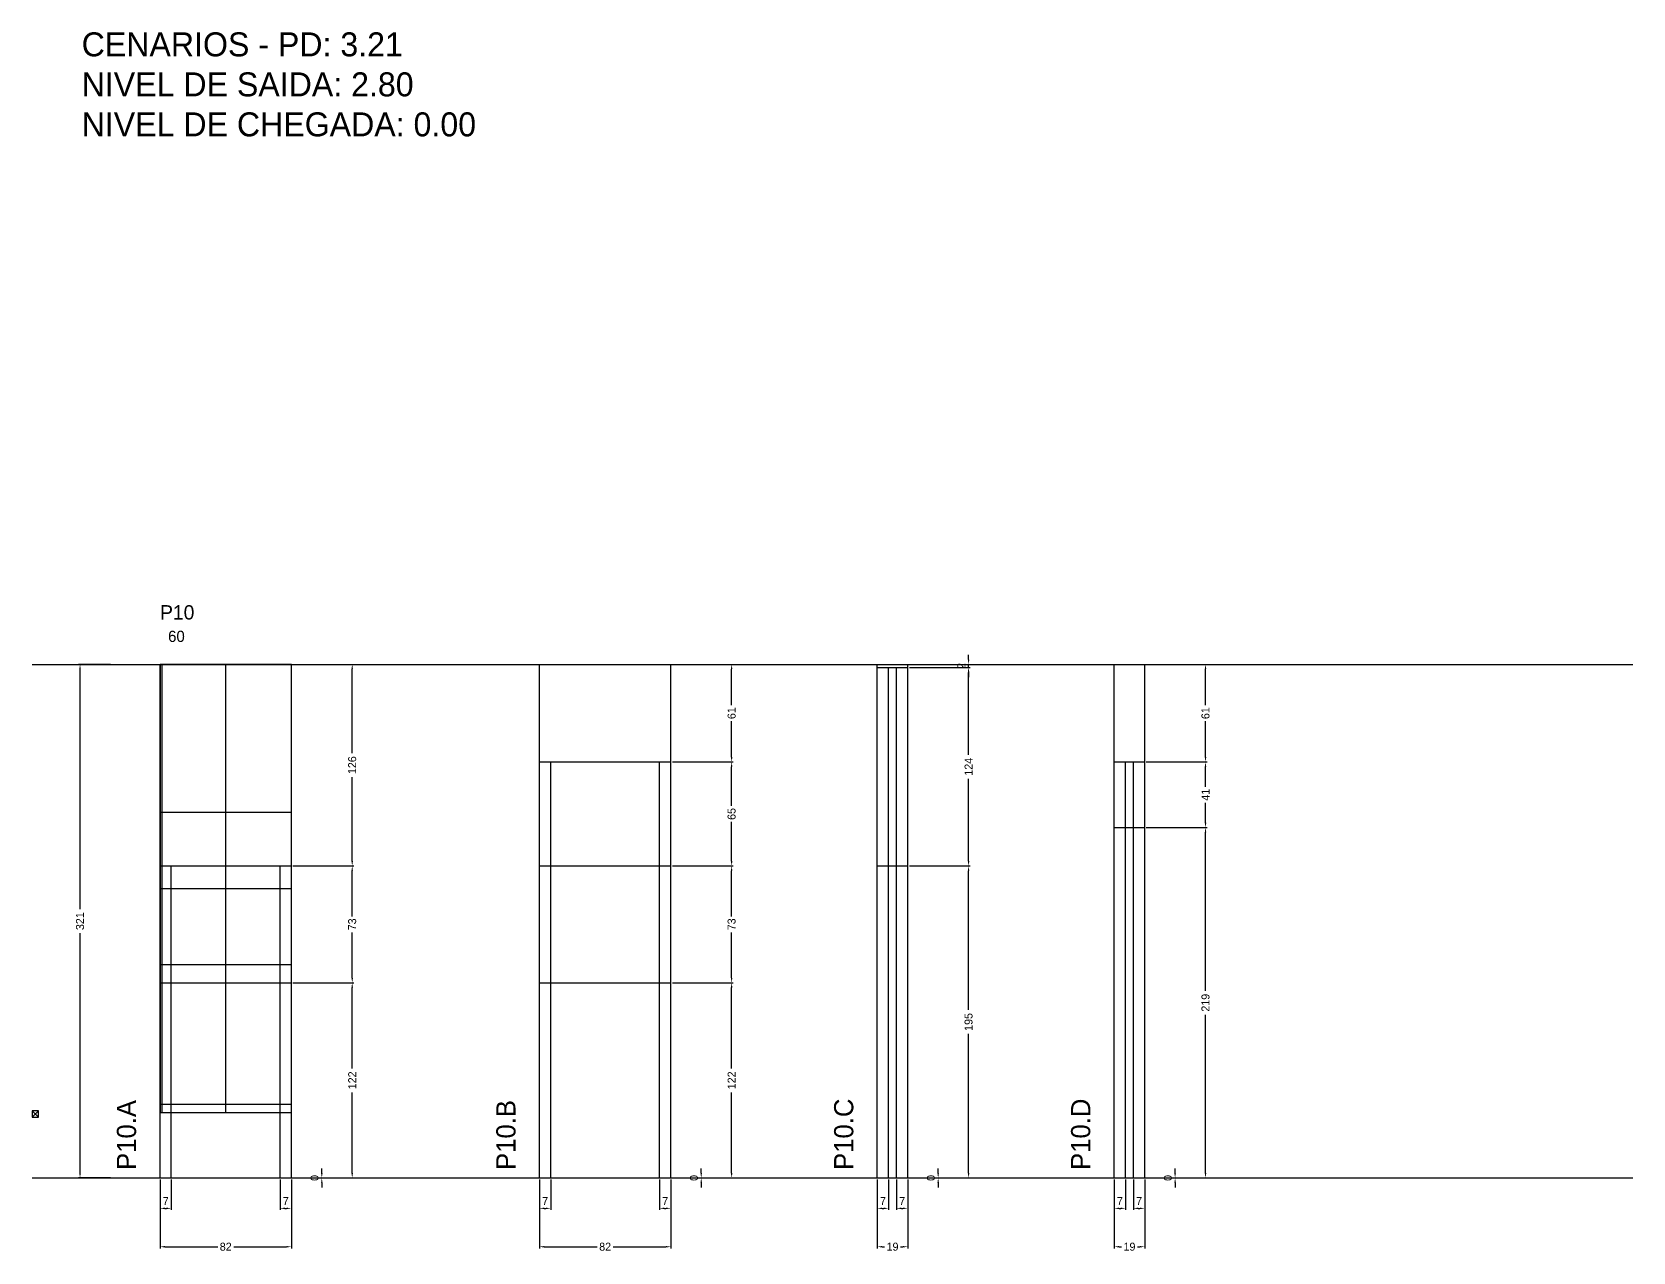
# Model space of a CAD drawing. Header units: centimetres. Extents: x -8500 to 4257, y -467 to 295.
# Drawn here: x -7000 to -6000, y -467 to 295 of the extents above; entities that cross this region are included whole.
import ezdxf

# ---------------------------------------------------------------- set-up
doc = ezdxf.new("R2010")
doc.units = ezdxf.units.CM
doc.linetypes.add('DASHED', pattern=[2, -2])
for name, color, linetype in [('CHAPA', 140, 'Continuous'), ('COTA', 241, 'Continuous'), ('Madeira', 30, 'Continuous'), ('MEIO_PONT', 160, 'Continuous'), ('NOMENCLATURA', 7, 'Continuous'), ('Nível', 160, 'Continuous'), ('Painéis', 200, 'Continuous'), ('Perfil Metálico', 150, 'Continuous'), ('SARR_2.2x7', 40, 'Continuous'), ('SARRAFO DE PRESSAO', 200, 'Continuous'), ('texto', 7, 'Continuous'), ('TEXTO_GERAL', 7, 'Continuous')]:
    doc.layers.add(name, color=color, linetype=linetype)
doc.dimstyles.new('PAINEL-NOVA', dxfattribs={"dimtxt": 5, "dimasz": 3, "dimexe": 1, "dimexo": 1, "dimgap": 1, "dimtad": 1, "dimcen": 2.5, "dimazin": 3, "dimtfac": 1, "dimtmove": 0, "dimatfit": 3})

# ---------------------------------------------------------------- blocks, each defined once
blk = doc.blocks.new('_CLOSEDFILLED')
at = {"color": 0, "linetype": 'BYBLOCK'}
blk.add_solid([(-1, 0.16), (0, 0), (-1, -0.16)], dxfattribs=at)
blk = doc.blocks.new('*D1')
for p, q in [((-6951, -100), (-6971, -100)), ((-6970, -253), (-6970, -103)), ((-6970, -418), (-6970, -268)), ((-6951, -421), (-6971, -421))]:
    blk.add_line(p, q)
at = {"layer": 'Defpoints'}
for p in [(-6950, -100), (-6970, -421), (-6950, -421)]:
    blk.add_point(p, dxfattribs=at)
at = {"layer": 'COTA', "xscale": 3, "yscale": 3}
for p, rotation in [((-6970, -100), 90), ((-6970, -421), 270)]:
    blk.add_blockref('_CLOSEDFILLED', p, dxfattribs=dict(at, rotation=rotation))
at = {"layer": 'COTA', "insert": (-6970, -260.5), "char_height": 5, "attachment_point": 5, "rotation": 90}
blk.add_mtext('321', dxfattribs=at)
blk = doc.blocks.new('MULDURA')
at = {"layer": 'Paineis'}
for p, q in [((0, 0), (4, 4)), ((4, 0), (0, 4))]:
    blk.add_line(p, q, dxfattribs=at)
blk.add_lwpolyline([(0, 0), (4, 0), (4, 4), (0, 4)], close=True, dxfattribs=at)
blk = doc.blocks.new('*D3')
at = {"color": 4}
for p, q in [((-6837, -299), (-6799, -299)), ((-6800, -352.5), (-6800, -302)), ((-6800, -418), (-6800, -367.5)), ((-6837, -421), (-6799, -421))]:
    blk.add_line(p, q, dxfattribs=at)
at = {"layer": 'Defpoints'}
for p in [(-6838, -299), (-6838, -421), (-6800, -421)]:
    blk.add_point(p, dxfattribs=at)
at = {"layer": 'COTA', "color": 4, "xscale": 3, "yscale": 3}
for p, rotation in [((-6800, -299), 90), ((-6800, -421), 270)]:
    blk.add_blockref('_CLOSEDFILLED', p, dxfattribs=dict(at, rotation=rotation))
at = {"layer": 'COTA', "color": 4, "insert": (-6800, -360), "char_height": 5, "attachment_point": 5, "rotation": 90}
blk.add_mtext('122', dxfattribs=at)
blk = doc.blocks.new('*D4')
at = {"color": 4}
for p, q in [((-6837, -226), (-6799, -226)), ((-6800, -257.5), (-6800, -229)), ((-6800, -296), (-6800, -267.5)), ((-6837, -299), (-6799, -299))]:
    blk.add_line(p, q, dxfattribs=at)
at = {"layer": 'Defpoints'}
for p in [(-6838, -226), (-6838, -299), (-6800, -299)]:
    blk.add_point(p, dxfattribs=at)
at = {"layer": 'COTA', "color": 4, "xscale": 3, "yscale": 3}
for p, rotation in [((-6800, -226), 90), ((-6800, -299), 270)]:
    blk.add_blockref('_CLOSEDFILLED', p, dxfattribs=dict(at, rotation=rotation))
at = {"layer": 'COTA', "color": 4, "insert": (-6800, -262.5), "char_height": 5, "attachment_point": 5, "rotation": 90}
blk.add_mtext('73', dxfattribs=at)
blk = doc.blocks.new('*D5')
at = {"color": 4}
for p, q in [((-6837, -100), (-6799, -100)), ((-6800, -155.5), (-6800, -103)), ((-6800, -223), (-6800, -170.5)), ((-6837, -226), (-6799, -226))]:
    blk.add_line(p, q, dxfattribs=at)
at = {"layer": 'Defpoints'}
for p in [(-6838, -100), (-6838, -226), (-6800, -226)]:
    blk.add_point(p, dxfattribs=at)
at = {"layer": 'COTA', "color": 4, "xscale": 3, "yscale": 3}
for p, rotation in [((-6800, -100), 90), ((-6800, -226), 270)]:
    blk.add_blockref('_CLOSEDFILLED', p, dxfattribs=dict(at, rotation=rotation))
at = {"layer": 'COTA', "color": 4, "insert": (-6800, -163), "char_height": 5, "attachment_point": 5, "rotation": 90}
blk.add_mtext('126', dxfattribs=at)
blk = doc.blocks.new('*D6')
at = {"color": 4}
for p, q in [((-6920, -422), (-6920, -441)), ((-6913, -422), (-6913, -441)), ((-6917, -440), (-6916, -440))]:
    blk.add_line(p, q, dxfattribs=at)
at = {"layer": 'Defpoints'}
for p in [(-6920, -421), (-6913, -421), (-6920, -440)]:
    blk.add_point(p, dxfattribs=at)
at = {"layer": 'COTA', "color": 4, "xscale": 3, "yscale": 3, "rotation": 180}
blk.add_blockref('_CLOSEDFILLED', (-6920, -440), dxfattribs=at)
at = {"layer": 'COTA', "color": 4, "xscale": 3, "yscale": 3}
blk.add_blockref('_CLOSEDFILLED', (-6913, -440), dxfattribs=at)
at = {"layer": 'COTA', "color": 4, "insert": (-6916.5, -435.5), "char_height": 5, "attachment_point": 5}
blk.add_mtext('7', dxfattribs=at)
blk = doc.blocks.new('*D7')
at = {"color": 4}
for p, q in [((-6845, -422), (-6845, -441)), ((-6838, -422), (-6838, -441)), ((-6842, -440), (-6841, -440))]:
    blk.add_line(p, q, dxfattribs=at)
at = {"layer": 'Defpoints'}
for p in [(-6845, -421), (-6838, -421), (-6845, -440)]:
    blk.add_point(p, dxfattribs=at)
at = {"layer": 'COTA', "color": 4, "xscale": 3, "yscale": 3, "rotation": 180}
blk.add_blockref('_CLOSEDFILLED', (-6845, -440), dxfattribs=at)
at = {"layer": 'COTA', "color": 4, "xscale": 3, "yscale": 3}
blk.add_blockref('_CLOSEDFILLED', (-6838, -440), dxfattribs=at)
at = {"layer": 'COTA', "color": 4, "insert": (-6841.5, -435.5), "char_height": 5, "attachment_point": 5}
blk.add_mtext('7', dxfattribs=at)
blk = doc.blocks.new('*D8')
at = {"color": 4}
for p, q in [((-6920, -422), (-6920, -465)), ((-6838, -422), (-6838, -465)), ((-6917, -464), (-6884, -464)), ((-6874, -464), (-6841, -464))]:
    blk.add_line(p, q, dxfattribs=at)
at = {"layer": 'Defpoints'}
for p in [(-6920, -421), (-6838, -421), (-6920, -464)]:
    blk.add_point(p, dxfattribs=at)
at = {"layer": 'COTA', "color": 4, "xscale": 3, "yscale": 3, "rotation": 180}
blk.add_blockref('_CLOSEDFILLED', (-6920, -464), dxfattribs=at)
at = {"layer": 'COTA', "color": 4, "xscale": 3, "yscale": 3}
blk.add_blockref('_CLOSEDFILLED', (-6838, -464), dxfattribs=at)
at = {"layer": 'COTA', "color": 4, "insert": (-6879, -464), "char_height": 5, "attachment_point": 5}
blk.add_mtext('82', dxfattribs=at)
blk = doc.blocks.new('*D10')
at = {"color": 4}
for p, q in [((-6600, -299), (-6562, -299)), ((-6563, -352.5), (-6563, -302)), ((-6563, -418), (-6563, -367.5)), ((-6600, -421), (-6562, -421))]:
    blk.add_line(p, q, dxfattribs=at)
at = {"layer": 'Defpoints'}
for p in [(-6601, -299), (-6601, -421), (-6563, -421)]:
    blk.add_point(p, dxfattribs=at)
at = {"layer": 'COTA', "color": 4, "xscale": 3, "yscale": 3}
for p, rotation in [((-6563, -299), 90), ((-6563, -421), 270)]:
    blk.add_blockref('_CLOSEDFILLED', p, dxfattribs=dict(at, rotation=rotation))
at = {"layer": 'COTA', "color": 4, "insert": (-6563, -360), "char_height": 5, "attachment_point": 5, "rotation": 90}
blk.add_mtext('122', dxfattribs=at)
blk = doc.blocks.new('*D11')
at = {"color": 4}
for p, q in [((-6600, -226), (-6562, -226)), ((-6563, -257.5), (-6563, -229)), ((-6563, -296), (-6563, -267.5)), ((-6600, -299), (-6562, -299))]:
    blk.add_line(p, q, dxfattribs=at)
at = {"layer": 'Defpoints'}
for p in [(-6601, -226), (-6601, -299), (-6563, -299)]:
    blk.add_point(p, dxfattribs=at)
at = {"layer": 'COTA', "color": 4, "xscale": 3, "yscale": 3}
for p, rotation in [((-6563, -226), 90), ((-6563, -299), 270)]:
    blk.add_blockref('_CLOSEDFILLED', p, dxfattribs=dict(at, rotation=rotation))
at = {"layer": 'COTA', "color": 4, "insert": (-6563, -262.5), "char_height": 5, "attachment_point": 5, "rotation": 90}
blk.add_mtext('73', dxfattribs=at)
blk = doc.blocks.new('*D12')
at = {"color": 4}
for p, q in [((-6600, -161), (-6562, -161)), ((-6563, -188.5), (-6563, -164)), ((-6563, -223), (-6563, -198.5)), ((-6600, -226), (-6562, -226))]:
    blk.add_line(p, q, dxfattribs=at)
at = {"layer": 'Defpoints'}
for p in [(-6601, -161), (-6601, -226), (-6563, -226)]:
    blk.add_point(p, dxfattribs=at)
at = {"layer": 'COTA', "color": 4, "xscale": 3, "yscale": 3}
for p, rotation in [((-6563, -161), 90), ((-6563, -226), 270)]:
    blk.add_blockref('_CLOSEDFILLED', p, dxfattribs=dict(at, rotation=rotation))
at = {"layer": 'COTA', "color": 4, "insert": (-6563, -193.5), "char_height": 5, "attachment_point": 5, "rotation": 90}
blk.add_mtext('65', dxfattribs=at)
blk = doc.blocks.new('*D13')
at = {"color": 4}
for p, q in [((-6600, -100), (-6562, -100)), ((-6563, -125.5), (-6563, -103)), ((-6563, -158), (-6563, -135.5)), ((-6600, -161), (-6562, -161))]:
    blk.add_line(p, q, dxfattribs=at)
at = {"layer": 'Defpoints'}
for p in [(-6601, -100), (-6601, -161), (-6563, -161)]:
    blk.add_point(p, dxfattribs=at)
at = {"layer": 'COTA', "color": 4, "xscale": 3, "yscale": 3}
for p, rotation in [((-6563, -100), 90), ((-6563, -161), 270)]:
    blk.add_blockref('_CLOSEDFILLED', p, dxfattribs=dict(at, rotation=rotation))
at = {"layer": 'COTA', "color": 4, "insert": (-6563, -130.5), "char_height": 5, "attachment_point": 5, "rotation": 90}
blk.add_mtext('61', dxfattribs=at)
blk = doc.blocks.new('*D14')
at = {"color": 4}
for p, q in [((-6683, -422), (-6683, -441)), ((-6676, -422), (-6676, -441)), ((-6680, -440), (-6679, -440))]:
    blk.add_line(p, q, dxfattribs=at)
at = {"layer": 'Defpoints'}
for p in [(-6683, -421), (-6676, -421), (-6683, -440)]:
    blk.add_point(p, dxfattribs=at)
at = {"layer": 'COTA', "color": 4, "xscale": 3, "yscale": 3, "rotation": 180}
blk.add_blockref('_CLOSEDFILLED', (-6683, -440), dxfattribs=at)
at = {"layer": 'COTA', "color": 4, "xscale": 3, "yscale": 3}
blk.add_blockref('_CLOSEDFILLED', (-6676, -440), dxfattribs=at)
at = {"layer": 'COTA', "color": 4, "insert": (-6679.5, -435.5), "char_height": 5, "attachment_point": 5}
blk.add_mtext('7', dxfattribs=at)
blk = doc.blocks.new('*D15')
at = {"color": 4}
for p, q in [((-6608, -422), (-6608, -441)), ((-6601, -422), (-6601, -441)), ((-6605, -440), (-6604, -440))]:
    blk.add_line(p, q, dxfattribs=at)
at = {"layer": 'Defpoints'}
for p in [(-6608, -421), (-6601, -421), (-6608, -440)]:
    blk.add_point(p, dxfattribs=at)
at = {"layer": 'COTA', "color": 4, "xscale": 3, "yscale": 3, "rotation": 180}
blk.add_blockref('_CLOSEDFILLED', (-6608, -440), dxfattribs=at)
at = {"layer": 'COTA', "color": 4, "xscale": 3, "yscale": 3}
blk.add_blockref('_CLOSEDFILLED', (-6601, -440), dxfattribs=at)
at = {"layer": 'COTA', "color": 4, "insert": (-6604.5, -435.5), "char_height": 5, "attachment_point": 5}
blk.add_mtext('7', dxfattribs=at)
blk = doc.blocks.new('*D16')
at = {"color": 4}
for p, q in [((-6683, -422), (-6683, -465)), ((-6601, -422), (-6601, -465)), ((-6680, -464), (-6647, -464)), ((-6637, -464), (-6604, -464))]:
    blk.add_line(p, q, dxfattribs=at)
at = {"layer": 'Defpoints'}
for p in [(-6683, -421), (-6601, -421), (-6683, -464)]:
    blk.add_point(p, dxfattribs=at)
at = {"layer": 'COTA', "color": 4, "xscale": 3, "yscale": 3, "rotation": 180}
blk.add_blockref('_CLOSEDFILLED', (-6683, -464), dxfattribs=at)
at = {"layer": 'COTA', "color": 4, "xscale": 3, "yscale": 3}
blk.add_blockref('_CLOSEDFILLED', (-6601, -464), dxfattribs=at)
at = {"layer": 'COTA', "color": 4, "insert": (-6642, -464), "char_height": 5, "attachment_point": 5}
blk.add_mtext('82', dxfattribs=at)
blk = doc.blocks.new('*D18')
at = {"color": 4}
for p, q in [((-6452, -226), (-6414, -226)), ((-6415, -316), (-6415, -229)), ((-6415, -418), (-6415, -331)), ((-6452, -421), (-6414, -421))]:
    blk.add_line(p, q, dxfattribs=at)
at = {"layer": 'Defpoints'}
for p in [(-6453, -226), (-6453, -421), (-6415, -421)]:
    blk.add_point(p, dxfattribs=at)
at = {"layer": 'COTA', "color": 4, "xscale": 3, "yscale": 3}
for p, rotation in [((-6415, -226), 90), ((-6415, -421), 270)]:
    blk.add_blockref('_CLOSEDFILLED', p, dxfattribs=dict(at, rotation=rotation))
at = {"layer": 'COTA', "color": 4, "insert": (-6415, -323.5), "char_height": 5, "attachment_point": 5, "rotation": 90}
blk.add_mtext('195', dxfattribs=at)
blk = doc.blocks.new('*D19')
at = {"color": 4}
for p, q in [((-6452, -102), (-6414, -102)), ((-6415, -156.5), (-6415, -105)), ((-6415, -223), (-6415, -171.5)), ((-6452, -226), (-6414, -226))]:
    blk.add_line(p, q, dxfattribs=at)
at = {"layer": 'Defpoints'}
for p in [(-6453, -102), (-6453, -226), (-6415, -226)]:
    blk.add_point(p, dxfattribs=at)
at = {"layer": 'COTA', "color": 4, "xscale": 3, "yscale": 3}
for p, rotation in [((-6415, -102), 90), ((-6415, -226), 270)]:
    blk.add_blockref('_CLOSEDFILLED', p, dxfattribs=dict(at, rotation=rotation))
at = {"layer": 'COTA', "color": 4, "insert": (-6415, -164), "char_height": 5, "attachment_point": 5, "rotation": 90}
blk.add_mtext('124', dxfattribs=at)
blk = doc.blocks.new('*D21')
at = {"color": 4}
for p, q in [((-6472, -422), (-6472, -441)), ((-6465, -422), (-6465, -441)), ((-6469, -440), (-6468, -440))]:
    blk.add_line(p, q, dxfattribs=at)
at = {"layer": 'Defpoints'}
for p in [(-6472, -421), (-6465, -421), (-6472, -440)]:
    blk.add_point(p, dxfattribs=at)
at = {"layer": 'COTA', "color": 4, "xscale": 3, "yscale": 3, "rotation": 180}
blk.add_blockref('_CLOSEDFILLED', (-6472, -440), dxfattribs=at)
at = {"layer": 'COTA', "color": 4, "xscale": 3, "yscale": 3}
blk.add_blockref('_CLOSEDFILLED', (-6465, -440), dxfattribs=at)
at = {"layer": 'COTA', "color": 4, "insert": (-6468.5, -435.5), "char_height": 5, "attachment_point": 5}
blk.add_mtext('7', dxfattribs=at)
blk = doc.blocks.new('*D22')
at = {"color": 4}
for p, q in [((-6460, -422), (-6460, -441)), ((-6453, -422), (-6453, -441)), ((-6457, -440), (-6456, -440))]:
    blk.add_line(p, q, dxfattribs=at)
at = {"layer": 'Defpoints'}
for p in [(-6460, -421), (-6453, -421), (-6460, -440)]:
    blk.add_point(p, dxfattribs=at)
at = {"layer": 'COTA', "color": 4, "xscale": 3, "yscale": 3, "rotation": 180}
blk.add_blockref('_CLOSEDFILLED', (-6460, -440), dxfattribs=at)
at = {"layer": 'COTA', "color": 4, "xscale": 3, "yscale": 3}
blk.add_blockref('_CLOSEDFILLED', (-6453, -440), dxfattribs=at)
at = {"layer": 'COTA', "color": 4, "insert": (-6456.5, -435.5), "char_height": 5, "attachment_point": 5}
blk.add_mtext('7', dxfattribs=at)
blk = doc.blocks.new('*D23')
at = {"color": 4}
for p, q in [((-6472, -422), (-6472, -465)), ((-6453, -422), (-6453, -465)), ((-6469, -464), (-6467.5, -464)), ((-6457.5, -464), (-6456, -464))]:
    blk.add_line(p, q, dxfattribs=at)
at = {"layer": 'Defpoints'}
for p in [(-6472, -421), (-6453, -421), (-6472, -464)]:
    blk.add_point(p, dxfattribs=at)
at = {"layer": 'COTA', "color": 4, "xscale": 3, "yscale": 3, "rotation": 180}
blk.add_blockref('_CLOSEDFILLED', (-6472, -464), dxfattribs=at)
at = {"layer": 'COTA', "color": 4, "xscale": 3, "yscale": 3}
blk.add_blockref('_CLOSEDFILLED', (-6453, -464), dxfattribs=at)
at = {"layer": 'COTA', "color": 4, "insert": (-6462.5, -464), "char_height": 5, "attachment_point": 5}
blk.add_mtext('19', dxfattribs=at)
blk = doc.blocks.new('*D25')
at = {"color": 4}
for p, q in [((-6304, -202), (-6266, -202)), ((-6267, -304), (-6267, -205)), ((-6267, -418), (-6267, -319)), ((-6304, -421), (-6266, -421))]:
    blk.add_line(p, q, dxfattribs=at)
at = {"layer": 'Defpoints'}
for p in [(-6305, -202), (-6305, -421), (-6267, -421)]:
    blk.add_point(p, dxfattribs=at)
at = {"layer": 'COTA', "color": 4, "xscale": 3, "yscale": 3}
for p, rotation in [((-6267, -202), 90), ((-6267, -421), 270)]:
    blk.add_blockref('_CLOSEDFILLED', p, dxfattribs=dict(at, rotation=rotation))
at = {"layer": 'COTA', "color": 4, "insert": (-6267, -311.5), "char_height": 5, "attachment_point": 5, "rotation": 90}
blk.add_mtext('219', dxfattribs=at)
blk = doc.blocks.new('*D26')
at = {"color": 4}
for p, q in [((-6304, -161), (-6266, -161)), ((-6267, -176.5), (-6267, -164)), ((-6267, -199), (-6267, -186.5)), ((-6304, -202), (-6266, -202))]:
    blk.add_line(p, q, dxfattribs=at)
at = {"layer": 'Defpoints'}
for p in [(-6305, -161), (-6305, -202), (-6267, -202)]:
    blk.add_point(p, dxfattribs=at)
at = {"layer": 'COTA', "color": 4, "xscale": 3, "yscale": 3}
for p, rotation in [((-6267, -161), 90), ((-6267, -202), 270)]:
    blk.add_blockref('_CLOSEDFILLED', p, dxfattribs=dict(at, rotation=rotation))
at = {"layer": 'COTA', "color": 4, "insert": (-6267, -181.5), "char_height": 5, "attachment_point": 5, "rotation": 90}
blk.add_mtext('41', dxfattribs=at)
blk = doc.blocks.new('*D27')
at = {"color": 4}
for p, q in [((-6304, -100), (-6266, -100)), ((-6267, -125.5), (-6267, -103)), ((-6267, -158), (-6267, -135.5)), ((-6304, -161), (-6266, -161))]:
    blk.add_line(p, q, dxfattribs=at)
at = {"layer": 'Defpoints'}
for p in [(-6305, -100), (-6305, -161), (-6267, -161)]:
    blk.add_point(p, dxfattribs=at)
at = {"layer": 'COTA', "color": 4, "xscale": 3, "yscale": 3}
for p, rotation in [((-6267, -100), 90), ((-6267, -161), 270)]:
    blk.add_blockref('_CLOSEDFILLED', p, dxfattribs=dict(at, rotation=rotation))
at = {"layer": 'COTA', "color": 4, "insert": (-6267, -130.5), "char_height": 5, "attachment_point": 5, "rotation": 90}
blk.add_mtext('61', dxfattribs=at)
blk = doc.blocks.new('*D28')
at = {"color": 4}
for p, q in [((-6324, -422), (-6324, -441)), ((-6317, -422), (-6317, -441)), ((-6321, -440), (-6320, -440))]:
    blk.add_line(p, q, dxfattribs=at)
at = {"layer": 'Defpoints'}
for p in [(-6324, -421), (-6317, -421), (-6324, -440)]:
    blk.add_point(p, dxfattribs=at)
at = {"layer": 'COTA', "color": 4, "xscale": 3, "yscale": 3, "rotation": 180}
blk.add_blockref('_CLOSEDFILLED', (-6324, -440), dxfattribs=at)
at = {"layer": 'COTA', "color": 4, "xscale": 3, "yscale": 3}
blk.add_blockref('_CLOSEDFILLED', (-6317, -440), dxfattribs=at)
at = {"layer": 'COTA', "color": 4, "insert": (-6320.5, -435.5), "char_height": 5, "attachment_point": 5}
blk.add_mtext('7', dxfattribs=at)
blk = doc.blocks.new('*D29')
at = {"color": 4}
for p, q in [((-6312, -422), (-6312, -441)), ((-6305, -422), (-6305, -441)), ((-6309, -440), (-6308, -440))]:
    blk.add_line(p, q, dxfattribs=at)
at = {"layer": 'Defpoints'}
for p in [(-6312, -421), (-6305, -421), (-6312, -440)]:
    blk.add_point(p, dxfattribs=at)
at = {"layer": 'COTA', "color": 4, "xscale": 3, "yscale": 3, "rotation": 180}
blk.add_blockref('_CLOSEDFILLED', (-6312, -440), dxfattribs=at)
at = {"layer": 'COTA', "color": 4, "xscale": 3, "yscale": 3}
blk.add_blockref('_CLOSEDFILLED', (-6305, -440), dxfattribs=at)
at = {"layer": 'COTA', "color": 4, "insert": (-6308.5, -435.5), "char_height": 5, "attachment_point": 5}
blk.add_mtext('7', dxfattribs=at)
blk = doc.blocks.new('*D30')
at = {"color": 4}
for p, q in [((-6324, -422), (-6324, -465)), ((-6305, -422), (-6305, -465)), ((-6321, -464), (-6319.5, -464)), ((-6309.5, -464), (-6308, -464))]:
    blk.add_line(p, q, dxfattribs=at)
at = {"layer": 'Defpoints'}
for p in [(-6324, -421), (-6305, -421), (-6324, -464)]:
    blk.add_point(p, dxfattribs=at)
at = {"layer": 'COTA', "color": 4, "xscale": 3, "yscale": 3, "rotation": 180}
blk.add_blockref('_CLOSEDFILLED', (-6324, -464), dxfattribs=at)
at = {"layer": 'COTA', "color": 4, "xscale": 3, "yscale": 3}
blk.add_blockref('_CLOSEDFILLED', (-6305, -464), dxfattribs=at)
at = {"layer": 'COTA', "color": 4, "insert": (-6314.5, -464), "char_height": 5, "attachment_point": 5}
blk.add_mtext('19', dxfattribs=at)

msp = doc.modelspace()

# ---------------------------------------------------------------- linework, layer by layer
at = {"layer": 'CHAPA'}
msp.add_lwpolyline([(-6920, -380), (-6918.8, -380), (-6918.8, -100), (-6920, -100)], close=True, dxfattribs=at)
at = {"layer": 'COTA'}
for p, q in [((-6920, -226), (-6920, -100)), ((-6920, -100), (-6838, -100)), ((-6838, -226), (-6838, -100)), ((-6683, -161), (-6683, -100)), ((-6683, -100), (-6601, -100)), ((-6601, -161), (-6601, -100)), ((-6472, -102), (-6472, -100)), ((-6472, -100), (-6453, -100)), ((-6453, -102), (-6453, -100)), ((-6324, -161), (-6324, -100)), ((-6324, -100), (-6305, -100)), ((-6305, -161), (-6305, -100))]:
    msp.add_line(p, q, dxfattribs=at)
at = {"layer": 'Madeira'}
for points in [[(-6920, -192.4), (-6838, -192.4)], [(-6920, -287.6), (-6838, -287.6)]]:
    msp.add_lwpolyline(points, dxfattribs=at)
at = {"layer": 'MEIO_PONT'}
msp.add_lwpolyline([(-6920, -240), (-6838, -240)], dxfattribs=at)
at = {"layer": 'Nível', "linetype": 'DASHED'}
for points in [[(-7000, -100), (-6000, -100)], [(-7000, -421), (-6000, -421)]]:
    msp.add_lwpolyline(points, dxfattribs=at)
at = {"layer": 'Painéis'}
for p, q in [((-6472, -102), (-6453, -102)), ((-6472, -421), (-6472, -102)), ((-6453, -421), (-6453, -102)), ((-6683, -161), (-6601, -161)), ((-6683, -421), (-6683, -161)), ((-6601, -421), (-6601, -161)), ((-6324, -161), (-6305, -161)), ((-6324, -421), (-6324, -161)), ((-6305, -421), (-6305, -161)), ((-6324, -202), (-6305, -202)), ((-6920, -226), (-6838, -226)), ((-6920, -421), (-6920, -226)), ((-6838, -421), (-6838, -226)), ((-6683, -226), (-6601, -226)), ((-6472, -226), (-6453, -226)), ((-6920, -299), (-6838, -299)), ((-6683, -299), (-6601, -299)), ((-6920, -421), (-6838, -421)), ((-6683, -421), (-6601, -421)), ((-6472, -421), (-6453, -421)), ((-6324, -421), (-6305, -421))]:
    msp.add_line(p, q, dxfattribs=at)
msp.add_lwpolyline([(-6920, -380), (-6838, -380), (-6838, -100), (-6920, -100)], close=True, dxfattribs=at)
at = {"layer": 'Perfil Metálico'}
msp.add_line((-6879, -380), (-6879, -100), dxfattribs=at)
at = {"layer": 'SARR_2.2x7'}
for points in [[(-6465, -421), (-6465, -102)], [(-6460, -421), (-6460, -102)], [(-6676, -299), (-6676, -161)], [(-6608, -299), (-6608, -161)], [(-6317, -421), (-6317, -161)], [(-6312, -421), (-6312, -161)], [(-6913, -299), (-6913, -226)], [(-6845, -299), (-6845, -226)], [(-6913, -421), (-6913, -299)], [(-6845, -421), (-6845, -299)], [(-6676, -421), (-6676, -299)], [(-6608, -421), (-6608, -299)]]:
    msp.add_lwpolyline(points, dxfattribs=at)
at = {"layer": 'SARRAFO DE PRESSAO'}
msp.add_lwpolyline([(-6920, -380), (-6838, -380), (-6838, -375), (-6920, -375)], close=True, dxfattribs=at)

# ---------------------------------------------------------------- block references
at = {"layer": 'COTA'}
msp.add_blockref('MULDURA', (-7000, -383), dxfattribs=at)

# ---------------------------------------------------------------- texts
at = {"layer": 'NOMENCLATURA'}
for s, p in [('CENARIOS - PD: 3.21', (-6969, 280)), ('NIVEL DE SAIDA: 2.80', (-6969, 255)), ('NIVEL DE CHEGADA: 0.00', (-6969, 230))]:
    msp.add_text(s, height=15, dxfattribs=at).set_placement(p)
for s, p in [('P10.A', (-6935, -416)), ('P10.B', (-6698, -416)), ('P10.C', (-6487, -416)), ('P10.D', (-6339, -416))]:
    msp.add_text(s, height=12, rotation=90, dxfattribs=at).set_placement(p)
at = {"layer": 'texto'}
msp.add_text('60', height=7, dxfattribs=at).set_placement((-6915, -86))
at = {"layer": 'TEXTO_GERAL'}
msp.add_text('P10', height=9, dxfattribs=at).set_placement((-6920, -72))

# ---------------------------------------------------------------- dimensions: what is measured, and where the dimension line sits
at = {"layer": 'COTA'}
dim = msp.add_linear_dim(base=(-6970, -421), p1=(-6950, -421), p2=(-6950, -100), angle=90, dimstyle='PAINEL-NOVA', dxfattribs=at)
dim.commit()
dim.dimension.update_dxf_attribs({"geometry": '*D1', "text_midpoint": (-6970, -260.5)})
at = {"layer": 'COTA', "color": 4}
for base, p1, p2, picture, middle in [((-6800, -226), (-6838, -226), (-6838, -100), '*D5', (-6800, -163)), ((-6563, -161), (-6601, -161), (-6601, -100), '*D13', (-6563, -130.5)), ((-6267, -161), (-6305, -161), (-6305, -100), '*D27', (-6267, -130.5)), ((-6415, -226), (-6453, -226), (-6453, -102), '*D19', (-6415, -164)), ((-6563, -226), (-6601, -226), (-6601, -161), '*D12', (-6563, -193.5)), ((-6267, -202), (-6305, -202), (-6305, -161), '*D26', (-6267, -181.5)), ((-6267, -421), (-6305, -421), (-6305, -202), '*D25', (-6267, -311.5)), ((-6800, -299), (-6838, -299), (-6838, -226), '*D4', (-6800, -262.5)), ((-6563, -299), (-6601, -299), (-6601, -226), '*D11', (-6563, -262.5)), ((-6415, -421), (-6453, -421), (-6453, -226), '*D18', (-6415, -323.5)), ((-6800, -421), (-6838, -421), (-6838, -299), '*D3', (-6800, -360)), ((-6563, -421), (-6601, -421), (-6601, -299), '*D10', (-6563, -360))]:
    dim = msp.add_linear_dim(base=base, p1=p1, p2=p2, angle=90, dimstyle='PAINEL-NOVA', dxfattribs=at)
    dim.commit()
    dim.dimension.update_dxf_attribs({"geometry": picture, "text_midpoint": middle})
for base, p1, p2 in [((-6415, -102), (-6453, -102), (-6453, -100)), ((-6819, -421), (-6838, -421), (-6838, -421)), ((-6582, -421), (-6601, -421), (-6601, -421)), ((-6434, -421), (-6453, -421), (-6453, -421)), ((-6286, -421), (-6305, -421), (-6305, -421))]:
    msp.add_linear_dim(base=base, p1=p1, p2=p2, angle=90, dimstyle='PAINEL-NOVA', dxfattribs=at).render()
for base, p1, p2, picture, middle in [((-6920, -440), (-6920, -421), (-6913, -421), '*D6', (-6916.5, -435.5)), ((-6920, -464), (-6920, -421), (-6838, -421), '*D8', (-6879, -464)), ((-6845, -440), (-6845, -421), (-6838, -421), '*D7', (-6841.5, -435.5)), ((-6683, -440), (-6683, -421), (-6676, -421), '*D14', (-6679.5, -435.5)), ((-6683, -464), (-6683, -421), (-6601, -421), '*D16', (-6642, -464)), ((-6608, -440), (-6608, -421), (-6601, -421), '*D15', (-6604.5, -435.5)), ((-6472, -440), (-6472, -421), (-6465, -421), '*D21', (-6468.5, -435.5)), ((-6472, -464), (-6472, -421), (-6453, -421), '*D23', (-6462.5, -464)), ((-6460, -440), (-6460, -421), (-6453, -421), '*D22', (-6456.5, -435.5)), ((-6324, -440), (-6324, -421), (-6317, -421), '*D28', (-6320.5, -435.5)), ((-6324, -464), (-6324, -421), (-6305, -421), '*D30', (-6314.5, -464)), ((-6312, -440), (-6312, -421), (-6305, -421), '*D29', (-6308.5, -435.5))]:
    dim = msp.add_linear_dim(base=base, p1=p1, p2=p2, dimstyle='PAINEL-NOVA', dxfattribs=at)
    dim.commit()
    dim.dimension.update_dxf_attribs({"geometry": picture, "text_midpoint": middle})

doc.saveas('drawing.dxf')
